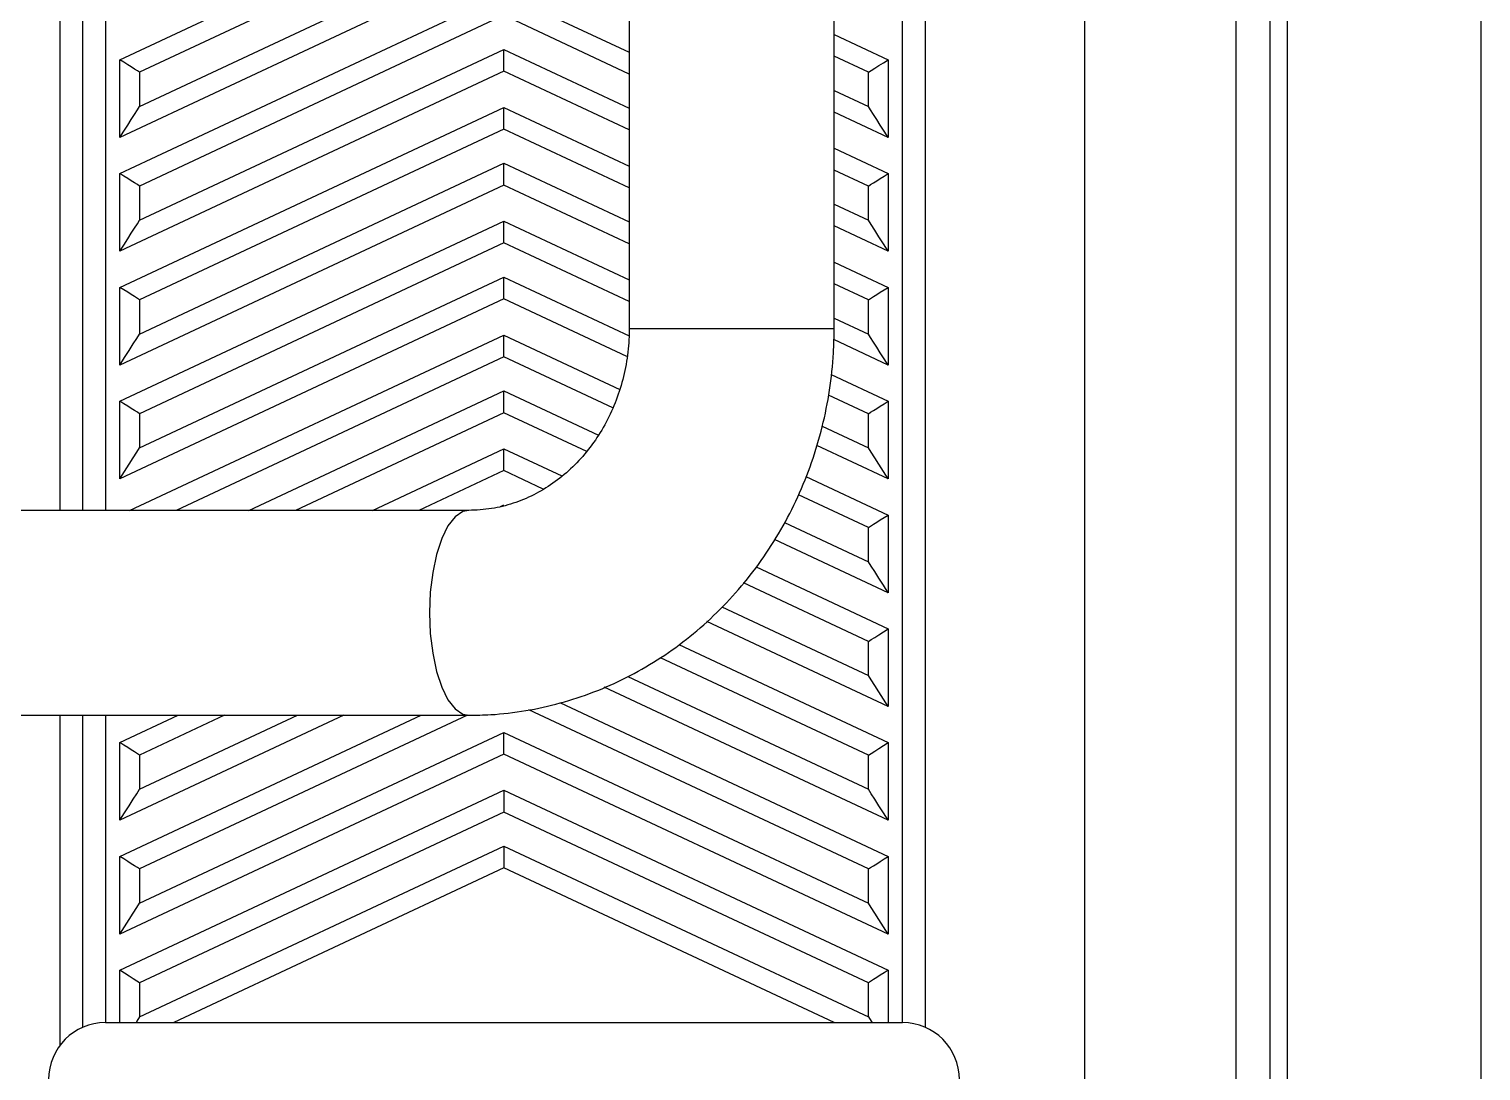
# Model space of a CAD drawing. Extents: x 150 to 4150, y 50 to 2920.
# Drawn here: x 1270.2 to 1589, y 1473.3 to 1702.2 of the extents above; entities that cross this region are included whole.
import ezdxf

# ---------------------------------------------------------------- set-up
doc = ezdxf.new("R2010")
doc.units = 0
doc.header["$LTSCALE"] = 10
doc.linetypes.add('SLD-KATı', pattern=[0])
doc.layers.get('0').update_dxf_attribs({"linetype": 'CONTINUOUS'})

msp = doc.modelspace()

# ---------------------------------------------------------------- linework, layer by layer
at = {"color": 7, "linetype": 'SLD-KATı'}
for p, q in [((1546.53, 985.34), (1546.53, 2473.92)), ((1589.03, 2473.92), (1589.03, 985.34)), ((1542.78, 985.34), (1542.78, 2470.17)), ((1277.03, 2081.42), (1277.03, 1596.42)), ((1282.03, 1596.42), (1282.03, 2077.46)), ((1502.03, 1421.42), (1502.03, 1786.8)), ((1290.2, 1695.42), (1374.53, 1734.95)), ((1374.53, 1730.17), (1294.53, 1692.67)), ((1294.53, 1685.17), (1374.53, 1722.67)), ((1374.53, 1717.89), (1290.2, 1678.36)), ((1402.03, 1717.67), (1402.03, 1636.42)), ((1447.03, 1636.42), (1447.03, 1717.67)), ((1467.03, 1717.67), (1467.03, 1482.87)), ((1290.2, 1670.42), (1374.53, 1709.95)), ((1374.53, 1705.17), (1294.53, 1667.67)), ((1402.03, 1692.28), (1374.53, 1705.17)), ((1294.53, 1660.17), (1374.53, 1697.67)), ((1374.53, 1692.89), (1374.53, 1697.67)), ((1374.53, 1697.67), (1402.03, 1684.78)), ((1454.53, 1692.67), (1447.03, 1696.18)), ((1290.2, 1678.36), (1290.2, 1695.42)), ((1374.53, 1692.89), (1290.2, 1653.36)), ((1458.86, 1695.42), (1458.86, 1678.36)), ((1294.53, 1692.67), (1294.53, 1685.17)), ((1454.53, 1685.17), (1454.53, 1692.67)), ((1447.03, 1688.68), (1454.53, 1685.17)), ((1290.2, 1645.42), (1374.53, 1684.95)), ((1374.53, 1680.17), (1374.53, 1684.95)), ((1374.53, 1680.17), (1294.53, 1642.67)), ((1402.03, 1667.28), (1374.53, 1680.17)), ((1290.2, 1653.36), (1290.2, 1670.42)), ((1294.53, 1635.17), (1374.53, 1672.67)), ((1374.53, 1667.89), (1374.53, 1672.67)), ((1374.53, 1672.67), (1402.03, 1659.78)), ((1454.53, 1667.67), (1447.03, 1671.18)), ((1458.86, 1670.42), (1458.86, 1653.36)), ((1374.53, 1667.89), (1290.2, 1628.36)), ((1294.53, 1667.67), (1294.53, 1660.17)), ((1454.53, 1660.17), (1454.53, 1667.67)), ((1447.03, 1663.68), (1454.53, 1660.17)), ((1290.2, 1620.42), (1374.53, 1659.95)), ((1374.53, 1655.17), (1374.53, 1659.95)), ((1374.53, 1655.17), (1294.53, 1617.67)), ((1402.03, 1642.28), (1374.53, 1655.17)), ((1290.2, 1628.36), (1290.2, 1645.42)), ((1294.53, 1610.17), (1374.53, 1647.67)), ((1374.53, 1642.89), (1374.53, 1647.67)), ((1374.53, 1647.67), (1401.99, 1634.8)), ((1454.53, 1642.67), (1447.03, 1646.18)), ((1458.86, 1645.42), (1458.86, 1628.36)), ((1374.53, 1642.89), (1290.2, 1603.36)), ((1294.53, 1642.67), (1294.53, 1635.17)), ((1454.53, 1635.17), (1454.53, 1642.67)), ((1447.03, 1638.68), (1454.53, 1635.17)), ((1374.53, 1630.17), (1374.53, 1634.95)), ((1374.53, 1630.17), (1302.53, 1596.42)), ((1398.43, 1618.96), (1374.53, 1630.17)), ((1318.53, 1596.42), (1374.53, 1622.67)), ((1374.53, 1617.89), (1374.53, 1622.67)), ((1374.53, 1622.67), (1395.25, 1612.95)), ((1290.2, 1603.36), (1290.2, 1620.42)), ((1454.53, 1617.67), (1445.79, 1621.77)), ((1458.86, 1620.42), (1458.86, 1603.36)), ((1294.53, 1617.67), (1294.53, 1610.17)), ((1454.53, 1610.17), (1454.53, 1617.67)), ((1444.42, 1614.91), (1454.53, 1610.17)), ((1374.53, 1605.17), (1374.53, 1609.95)), ((1374.53, 1605.17), (1355.86, 1596.42)), ((1383.15, 1601.13), (1374.53, 1605.17)), ((1373.78, 1597.31), (1374.53, 1597.67)), ((1454.53, 1592.67), (1439.21, 1599.85)), ((1366.77, 1596.42), (1245.99, 1596.42)), ((1458.86, 1595.42), (1458.86, 1578.36)), ((1436.14, 1593.79), (1454.53, 1585.17)), ((1454.53, 1585.17), (1454.53, 1592.67)), ((1454.53, 1567.67), (1427.15, 1580.5)), ((1422.38, 1575.24), (1454.53, 1560.17)), ((1458.86, 1570.42), (1458.86, 1553.36)), ((1454.53, 1560.17), (1454.53, 1567.67)), ((1454.53, 1542.67), (1408.86, 1564.08)), ((1401.73, 1559.92), (1454.53, 1535.17)), ((1454.53, 1517.67), (1379.99, 1552.61)), ((1245.99, 1551.42), (1366.77, 1551.42)), ((1277.03, 1551.42), (1277.03, 1478.92)), ((1282.03, 1482.87), (1282.03, 1551.42)), ((1366.53, 1551.42), (1294.53, 1517.67)), ((1294.53, 1535.17), (1329.2, 1551.42)), ((1313.2, 1551.42), (1294.53, 1542.67)), ((1294.53, 1510.17), (1374.53, 1547.67)), ((1374.53, 1542.89), (1374.53, 1547.67)), ((1374.53, 1547.67), (1454.53, 1510.17)), ((1290.2, 1528.36), (1290.2, 1545.42)), ((1458.86, 1545.42), (1458.86, 1528.36)), ((1374.53, 1542.89), (1290.2, 1503.36)), ((1294.53, 1542.67), (1294.53, 1535.17)), ((1458.86, 1503.36), (1374.53, 1542.89)), ((1454.53, 1535.17), (1454.53, 1542.67)), ((1290.2, 1495.42), (1374.53, 1534.95)), ((1374.53, 1534.95), (1374.53, 1530.17)), ((1374.53, 1534.95), (1458.86, 1495.42)), ((1374.53, 1530.17), (1294.53, 1492.67)), ((1454.53, 1492.67), (1374.53, 1530.17)), ((1294.53, 1485.17), (1374.53, 1522.67)), ((1374.53, 1522.67), (1374.53, 1517.89)), ((1374.53, 1522.67), (1454.53, 1485.17)), ((1290.2, 1503.36), (1290.2, 1520.42)), ((1294.53, 1517.67), (1294.53, 1510.17)), ((1454.53, 1510.17), (1454.53, 1517.67)), ((1458.86, 1520.42), (1458.86, 1503.36)), ((1294.53, 1492.67), (1294.53, 1485.17)), ((1454.53, 1485.17), (1454.53, 1492.67)), ((1287.03, 1483.92), (1462.03, 1483.92))]:
    msp.add_line(p, q, dxfattribs=at)
at = {"color": 8, "linetype": 'SLD-KATı'}
for p, q in [((1287.03, 2076.42), (1287.03, 1596.42)), ((1535.28, 988.92), (1535.28, 1858.2)), ((1462.03, 1483.92), (1462.03, 1717.67)), ((1374.53, 1709.95), (1402.03, 1697.06)), ((1447.03, 1700.97), (1458.86, 1695.42)), ((1402.03, 1679.99), (1374.53, 1692.89)), ((1374.53, 1684.95), (1402.03, 1672.06)), ((1458.86, 1678.36), (1447.03, 1683.9)), ((1447.03, 1675.97), (1458.86, 1670.42)), ((1402.03, 1654.99), (1374.53, 1667.89)), ((1374.53, 1659.95), (1402.03, 1647.06)), ((1458.86, 1653.36), (1447.03, 1658.9)), ((1447.03, 1650.97), (1458.86, 1645.42)), ((1401.53, 1630.23), (1374.53, 1642.89)), ((1402.03, 1636.42), (1447.03, 1636.42)), ((1292.33, 1596.42), (1374.53, 1634.95)), ((1374.53, 1634.95), (1399.97, 1623.02)), ((1458.86, 1628.36), (1446.96, 1633.94)), ((1446.37, 1626.28), (1458.86, 1620.42)), ((1374.53, 1617.89), (1328.73, 1596.42)), ((1392.7, 1609.37), (1374.53, 1617.89)), ((1345.66, 1596.42), (1374.53, 1609.95)), ((1374.53, 1609.95), (1387.24, 1603.99)), ((1458.86, 1603.36), (1443.18, 1610.71)), ((1440.82, 1603.87), (1458.86, 1595.42)), ((1458.86, 1578.36), (1433.94, 1590.04)), ((1429.89, 1584), (1458.86, 1570.42)), ((1458.86, 1553.36), (1419.06, 1572.01)), ((1412.92, 1566.95), (1458.86, 1545.42)), ((1458.86, 1528.36), (1396.54, 1557.57)), ((1386.92, 1554.14), (1458.86, 1520.42)), ((1287.03, 1551.42), (1287.03, 1483.92)), ((1290.2, 1520.42), (1356.33, 1551.42)), ((1339.4, 1551.42), (1290.2, 1528.36)), ((1290.2, 1545.42), (1303, 1551.42)), ((1374.53, 1517.89), (1302.07, 1483.92)), ((1447, 1483.92), (1374.53, 1517.89)), ((1290.2, 1483.92), (1290.2, 1495.42)), ((1458.86, 1495.42), (1458.86, 1483.92))]:
    msp.add_line(p, q, dxfattribs=at)
at = {"color": 7, "linetype": 'SLD-KATı', "flags": 128}
for points in [[(1294.53, 1692.67), (1294.03, 1692.99), (1293.41, 1693.38), (1292.7, 1693.83), (1291.91, 1694.33), (1291.07, 1694.87), (1290.2, 1695.42)], [(1454.53, 1692.67), (1455.14, 1693.06), (1455.92, 1693.55), (1456.83, 1694.13), (1457.82, 1694.76), (1458.86, 1695.42)], [(1290.2, 1678.36), (1291.07, 1679.72), (1291.91, 1681.05), (1292.7, 1682.29), (1293.41, 1683.41), (1294.03, 1684.38), (1294.53, 1685.17)], [(1458.86, 1678.36), (1457.99, 1679.72), (1457.15, 1681.05), (1456.36, 1682.29), (1455.65, 1683.41), (1455.03, 1684.38), (1454.53, 1685.17)], [(1294.53, 1667.67), (1294.03, 1667.99), (1293.41, 1668.38), (1292.7, 1668.83), (1291.91, 1669.33), (1291.07, 1669.87), (1290.2, 1670.42)], [(1454.53, 1667.67), (1455.03, 1667.99), (1455.65, 1668.38), (1456.36, 1668.83), (1457.15, 1669.33), (1457.99, 1669.87), (1458.86, 1670.42)], [(1290.2, 1653.36), (1291.07, 1654.72), (1291.91, 1656.05), (1292.7, 1657.29), (1293.41, 1658.41), (1294.03, 1659.38), (1294.53, 1660.17)], [(1458.86, 1653.36), (1457.82, 1654.99), (1456.83, 1656.55), (1455.92, 1657.98), (1455.14, 1659.2), (1454.53, 1660.17)], [(1294.53, 1642.67), (1294.03, 1642.99), (1293.41, 1643.38), (1292.7, 1643.83), (1291.91, 1644.33), (1291.07, 1644.87), (1290.2, 1645.42)], [(1454.53, 1642.67), (1455.03, 1642.99), (1455.65, 1643.38), (1456.36, 1643.83), (1457.15, 1644.33), (1457.99, 1644.87), (1458.86, 1645.42)], [(1290.2, 1628.36), (1291.24, 1629.99), (1292.23, 1631.55), (1293.14, 1632.98), (1293.92, 1634.2), (1294.53, 1635.17)], [(1458.86, 1628.36), (1457.99, 1629.72), (1457.15, 1631.05), (1456.36, 1632.29), (1455.65, 1633.41), (1455.03, 1634.38), (1454.53, 1635.17)], [(1294.53, 1617.67), (1294.03, 1617.99), (1293.41, 1618.38), (1292.7, 1618.83), (1291.91, 1619.33), (1291.07, 1619.87), (1290.2, 1620.42)], [(1454.53, 1617.67), (1455.03, 1617.99), (1455.65, 1618.38), (1456.36, 1618.83), (1457.15, 1619.33), (1457.99, 1619.87), (1458.86, 1620.42)], [(1290.2, 1603.36), (1291.24, 1604.99), (1292.23, 1606.55), (1293.14, 1607.98), (1293.92, 1609.2), (1294.53, 1610.17)], [(1458.86, 1603.36), (1457.82, 1604.99), (1456.83, 1606.55), (1455.92, 1607.98), (1455.14, 1609.2), (1454.53, 1610.17)], [(1454.53, 1592.67), (1455.03, 1592.99), (1455.65, 1593.38), (1456.36, 1593.83), (1457.15, 1594.33), (1457.99, 1594.87), (1458.86, 1595.42)], [(1458.86, 1578.36), (1457.82, 1579.99), (1456.83, 1581.55), (1455.92, 1582.98), (1455.14, 1584.2), (1454.53, 1585.17)], [(1454.53, 1567.67), (1455.14, 1568.06), (1455.92, 1568.55), (1456.83, 1569.13), (1457.82, 1569.76), (1458.86, 1570.42)], [(1458.86, 1553.36), (1457.82, 1554.99), (1456.83, 1556.55), (1455.92, 1557.98), (1455.14, 1559.2), (1454.53, 1560.17)], [(1294.53, 1542.67), (1294.03, 1542.99), (1293.41, 1543.38), (1292.7, 1543.83), (1291.91, 1544.33), (1291.07, 1544.87), (1290.2, 1545.42)], [(1454.53, 1542.67), (1455.14, 1543.06), (1455.92, 1543.55), (1456.83, 1544.13), (1457.82, 1544.76), (1458.86, 1545.42)], [(1290.2, 1528.36), (1291.24, 1529.99), (1292.23, 1531.55), (1293.14, 1532.98), (1293.92, 1534.2), (1294.53, 1535.17)], [(1458.86, 1528.36), (1457.82, 1529.99), (1456.83, 1531.55), (1455.92, 1532.98), (1455.14, 1534.2), (1454.53, 1535.17)], [(1294.53, 1517.67), (1294.03, 1517.99), (1293.41, 1518.38), (1292.7, 1518.83), (1291.91, 1519.33), (1291.07, 1519.87), (1290.2, 1520.42)], [(1454.53, 1517.67), (1455.03, 1517.99), (1455.65, 1518.38), (1456.36, 1518.83), (1457.15, 1519.33), (1457.99, 1519.87), (1458.86, 1520.42)], [(1290.2, 1503.36), (1291.24, 1504.99), (1292.23, 1506.55), (1293.14, 1507.98), (1293.92, 1509.2), (1294.53, 1510.17)], [(1458.86, 1503.36), (1457.82, 1504.99), (1456.83, 1506.55), (1455.92, 1507.98), (1455.14, 1509.2), (1454.53, 1510.17)], [(1294.53, 1492.67), (1293.92, 1493.06), (1293.14, 1493.55), (1292.23, 1494.13), (1291.24, 1494.76), (1290.2, 1495.42)], [(1458.86, 1495.42), (1457.99, 1494.87), (1457.15, 1494.33), (1456.36, 1493.83), (1455.65, 1493.38), (1455.03, 1492.99), (1454.53, 1492.67)], [(1294.53, 1485.17), (1293.95, 1484.25), (1293.74, 1483.92)], [(1454.53, 1485.17), (1455.12, 1484.25), (1455.33, 1483.92)]]:
    msp.add_lwpolyline(points, dxfattribs=at)
at = {"color": 8, "linetype": 'SLD-KATı', "flags": 128}
for points in [[(1363.78, 1595.02), (1362.22, 1593.01), (1360.85, 1590.23), (1359.72, 1586.77), (1358.87, 1582.79), (1358.35, 1578.45), (1358.18, 1573.92), (1358.35, 1569.39), (1358.87, 1565.04), (1359.72, 1561.06), (1360.85, 1557.61), (1362.22, 1554.82), (1363.78, 1552.82), (1365.47, 1551.68), (1366.77, 1551.42)], [(1366.79, 1596.42), (1365.47, 1596.16), (1363.78, 1595.02)]]:
    msp.add_lwpolyline(points, dxfattribs=at)
at = {"color": 7, "linetype": 'SLD-KATı'}
for centre, start, end in [((1287.03, 1471.42), 90, 180), ((1462.03, 1471.42), 0, 90)]:
    msp.add_arc(centre, 12.5, start, end, dxfattribs=at)
for points, knots in [([(1402.03, 1636.42), (1402.02, 1635.6), (1401.97, 1632.94), (1401.43, 1628.48), (1400.15, 1623.17), (1398.23, 1618.13), (1395.74, 1613.44), (1392.71, 1609.19), (1389.21, 1605.45), (1385.31, 1602.28), (1381.06, 1599.73), (1376.54, 1597.87), (1371.75, 1596.65), (1368.46, 1596.5), (1366.77, 1596.42)], [0, 0, 0, 0, 0.037926, 0.122616, 0.207348, 0.292179, 0.377249, 0.462728, 0.548829, 0.635793, 0.723884, 0.813333, 0.904261, 1, 1, 1, 1]), ([(1366.77, 1551.42), (1368.38, 1551.45), (1372.58, 1551.53), (1379.32, 1552.34), (1386.9, 1554), (1394.29, 1556.43), (1401.43, 1559.6), (1408.24, 1563.48), (1414.67, 1568.03), (1420.65, 1573.22), (1426.14, 1579.01), (1431.08, 1585.32), (1435.43, 1592.12), (1439.14, 1599.34), (1442.18, 1606.91), (1444.52, 1614.76), (1446.12, 1622.82), (1446.92, 1630.07), (1447, 1634.62), (1447.03, 1636.42)], [0, 0, 0, 0, 0.0381159, 0.0989431, 0.1597692, 0.220617, 0.2815211, 0.3425121, 0.4036135, 0.4648429, 0.5262099, 0.5877173, 0.6493618, 0.7111352, 0.7730258, 0.8350198, 0.897102, 0.9592571, 1, 1, 1, 1])]:
    msp.add_open_spline(points, degree=3, knots=knots, dxfattribs=at)

doc.saveas('drawing.dxf')
